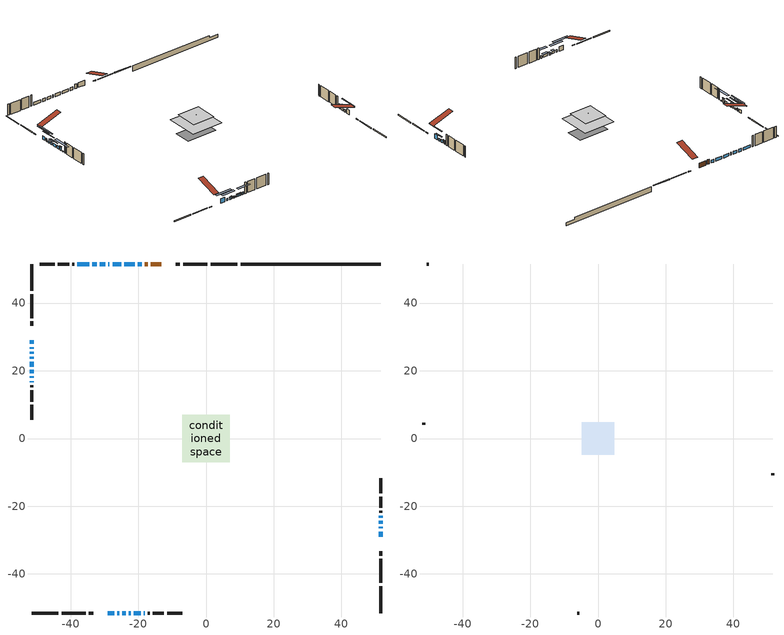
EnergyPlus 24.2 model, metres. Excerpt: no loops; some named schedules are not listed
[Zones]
conditioned space
 floor adiabatic (AdiabaticFloorConstruction): -7.01,-7.01 -7.01,7.01 7.01,7.01 7.01,-7.01 z2.75
 floor foundation (Slab1 construction): -6.62,-3.72 -6.62,3.72 6.62,3.72 6.62,-3.72 z-1.95
 wall outside (RimJoist1 construction): 9.28,51.54 1.33,51.54 / -51.54,-51.54 -43.59,-51.54 / -51.54,51.54 -51.54,43.59 / 51.54,-51.54 51.54,-43.59 z0.31:0.61
 wall outside (RimJoist2 construction): 0.4,51.54 -6.77,51.54 / -42.66,-51.54 -35.49,-51.54 / -51.54,42.66 -51.54,35.49 / 51.54,-42.66 51.54,-35.49 z0.31:0.61
 wall outside (RimJoist3 construction): -7.7,51.54 -8.91,51.54 / -34.56,-51.54 -33.35,-51.54 / -51.54,34.56 -51.54,33.35 / 51.54,-34.56 51.54,-33.35 z0.31:0.61
 wall outside (AdiabaticWallConstruction 1): -13.26,51.54 -16.25,51.54 / -17.18,51.54 -18.05,51.54 z0.31:2.34
 wall outside (AdiabaticWallConstruction): -18.98,51.54 -20.17,51.54 / -21.1,51.54 -24.11,51.54 / -25.04,51.54 -27.58,51.54 / -28.51,51.54 -28.85,51.54 / -29.78,51.54 -31.39,51.54 / -51.54,20.24 -51.54,19.31 / 51.54,-25.12 51.54,-24.27 / -32.31,51.54 -33.56,51.54 / -34.49,51.54 -38.05,51.54 z0.31:1.53; -51.54,29.01 -51.54,27.94 / -51.54,27.01 -51.54,26.5 / -51.54,18.38 -51.54,17.87 / 51.54,-23.34 51.54,-22.83 z0.31:1.73; -51.54,25.57 -51.54,25.06 z0.31:1.13; 51.54,-29.01 51.54,-27.48 / -29.01,-51.54 -27.08,-51.54 z0.31:2.22; -26.15,-51.54 -25.64,-51.54 z0.31:1.3; -24.71,-51.54 -23.74,-51.54 / -51.54,24.13 -51.54,23.62 / -51.54,22.7 -51.54,21.17 / 51.54,-26.55 51.54,-26.04 / -21.28,-51.54 -19.34,-51.54 z0.31:1.33; -22.81,-51.54 -22.2,-51.54 z0.31:0.92; -18.42,-51.54 -18.11,-51.54 z0.31:1.4; -51.54,16.94 -51.54,16.62 z0.31:0.63
 wall outside (Wall1 construction): -38.98,51.54 -39.51,51.54 / -17.18,-51.54 -16.64,-51.54 / -51.54,15.7 -51.54,15.16 / 51.54,-21.9 51.54,-21.36 z0.31:5.19
 wall outside (Wall2 construction): -40.44,51.54 -43.74,51.54 / -15.72,-51.54 -12.41,-51.54 / -51.54,14.23 -51.54,10.93 / 51.54,-20.43 51.54,-17.13 z0.31:5.19
 wall outside (Wall3 construction): -44.67,51.54 -49.13,51.54 / -11.48,-51.54 -7.03,-51.54 / -51.54,10 -51.54,5.55 / 51.54,-16.2 51.54,-11.75 z0.31:5.19
 wall foundation (FoundationWall1 construction): 10.21,51.54,-1.95 10.21,51.54,0.31 47.4,51.54,0.31 47.4,51.54,-0.64 51.54,51.54,-0.64 51.54,51.54,-1.95
 window (WindowConstruction): -18.98,51.54 -20.17,51.54 z0.31:1.53
 window (WindowConstruction 5): -51.54,29.01 -51.54,27.94 z0.31:1.73
 window (WindowConstruction 6): -51.54,27.01 -51.54,26.5 z0.31:1.73
 window (WindowConstruction 7): -51.54,25.57 -51.54,25.06 z0.31:1.12
 window (WindowConstruction 8): 51.54,-29.01 51.54,-27.48 z0.31:2.22
 window (WindowConstruction 9): -29.01,-51.54 -27.08,-51.54 z0.31:2.22
 window (WindowConstruction 10): -26.15,-51.54 -25.64,-51.54 z0.31:1.3
 window (WindowConstruction 11): -21.1,51.54 -24.11,51.54 z0.31:1.53
 window (WindowConstruction 12): -24.71,-51.54 -23.74,-51.54 z0.31:1.32
 window (WindowConstruction 13): -51.54,24.13 -51.54,23.62 z0.31:1.32
 window (WindowConstruction 14): -51.54,22.7 -51.54,21.17 z0.31:1.32
 window (WindowConstruction 15): -22.81,-51.54 -22.2,-51.54 z0.31:0.92
 window (WindowConstruction 16): 51.54,-26.55 51.54,-26.04 z0.31:1.32
 window (WindowConstruction 17): -21.27,-51.54 -19.34,-51.54 z0.31:1.32
 window (WindowConstruction 18): -25.04,51.54 -27.58,51.54 z0.31:1.53
 window (WindowConstruction 19): -28.51,51.54 -28.85,51.54 z0.31:1.53
 window (WindowConstruction 20): -29.78,51.54 -31.39,51.54 z0.31:1.53
 window (WindowConstruction 23): -51.54,20.24 -51.54,19.31 z0.31:1.53
 window (WindowConstruction 24): 51.54,-25.11 51.54,-24.27 z0.31:1.53
 window (WindowConstruction 1): -32.32,51.54 -33.56,51.54 z0.31:1.53
 window (WindowConstruction 2): -51.54,18.38 -51.54,17.87 z0.31:1.73
 window (WindowConstruction 3): 51.54,-23.34 51.54,-22.83 z0.31:1.73
 window (WindowConstruction 21): -18.42,-51.54 -18.11,-51.54 z0.31:1.4
 window (WindowConstruction 22): -51.54,16.94 -51.54,16.62 z0.31:0.63
 window (WindowConstruction 4): -34.49,51.54 -38.05,51.54 z0.31:1.53
 door (Door): -13.26,51.54 -16.25,51.54 z0.31:2.34
 door (Door 1): -17.18,51.54 -18.05,51.54 z0.31:2.34
 ceiling adiabatic (AdiabaticFloorConstruction): 7.01,-7.01 7.01,7.01 -7.01,7.01 -7.01,-7.01 z2.75
 roof outside (Roof2 construction): -0.68,0.68 -0.68,-0.68 0.68,-0.68 0.68,0.68 z5.19
attic - vented
 floor to conditioned space (Floor1 construction Reversed): -4.85,-4.85 -4.85,4.85 4.85,4.85 4.85,-4.85 z5.19
 wall outside (Wall4 construction): -50.06,51.54 -50.61,51.54 / -6.1,-51.54 -5.55,-51.54 / -51.54,4.62 -51.54,4.06 / 51.54,-10.82 51.54,-10.27 z0.31:5.19
 roof outside (Roof1 construction): -12.33,51.54,5.19 -12.33,42.08,8.34 -9.84,42.08,8.34 -9.84,51.54,5.19; -29.93,-51.54,5.19 -29.93,-42.08,8.34 -32.43,-42.08,8.34 -32.43,-51.54,5.19; -51.54,29.93,5.19 -42.08,29.93,8.34 -42.08,32.43,8.34 -51.54,32.43,5.19; 51.54,-29.93,5.19 42.08,-29.93,8.34 42.08,-32.43,8.34 51.54,-32.43,5.19
shading: -51.54,24.89 -51.54,32.06 -51.84,32.06 -51.84,24.89 z4.78; -51.54,22.84 -51.54,30.67 -51.84,30.67 -51.84,22.84 z5.39; -51.54,22.07 -51.54,28.56 -51.84,28.56 -51.84,22.07 z4.11; 51.54,-24.43 51.54,-32.06 51.84,-32.06 51.84,-24.43 z5.27; -24.37,-51.54 -31.71,-51.54 -31.71,-52.45 -24.37,-52.45 z4.92; -22.93,-51.54 -28.86,-51.54 -28.86,-52.45 -22.93,-52.45 z4.01; -23.54,-51.54 -24.91,-51.54 -24.91,-52.45 -23.54,-52.45 z1.53; -51.54,22.71 -51.54,25.04 -51.84,25.04 -51.84,22.71 z2.24; -51.54,19.8 -51.54,24.06 -51.84,24.06 -51.84,19.8 z2.69; -22,-51.54 -23.01,-51.54 -23.01,-52.45 -22,-52.45 z1.12; 51.54,-24.52 51.54,-28.07 51.84,-28.07 51.84,-24.52 z2.85; -19.14,-51.54 -21.48,-51.54 -21.48,-52.45 -19.14,-52.45 z1.53; -51.54,17.57 -51.54,18.68 -51.84,18.68 -51.84,17.57 z2.03; 51.54,-22.53 51.54,-23.64 51.84,-23.64 51.84,-22.53 z2.03; -15.4,-51.54 -21.13,-51.54 -21.13,-52.45 -15.4,-52.45 z4.11; -51.54,12.96 -51.54,20.6 -52.45,20.6 -52.45,12.96 z4.29
[Building]
Building 1: Terrain=Suburbs
[Site:Location]
London AP_ON: Latitude {deg}=43.03; Longitude {deg}=-81.15; Time Zone {hr}=-5; Elevation {m}=278; Keep Site Location Information=Yes
[Site:GroundTemperature:Shallow]
3.98693, 1.93205, 1.76749, 2.74264, 6.6573, 10.5537, 13.9317, 16.0716, 16.2534, 14.513, 11.2211, 7.44421
[Site:WaterMainsTemperature]
Calculation Method=Schedule; Temperature Schedule=mains temperature schedule
[Material] Roughness=Rough; Thermal Absorptance=0.9
Name | Thickness {m} | Conductivity {W/m-K} | Density {kg/m3} | Specific Heat {J/kg-K} | Solar Absorptance | Visible Absorptance
asphalt or fiberglass shingles | 0.00635 | 0.162714 | 1121.4 | 1465.45 | 0.4 | 0.4
ceiling loosefill ins | 0.0846667 | 0.0480833 | 16.02 | 1046.75 | 0.7 | 0.7
ceiling stud and cavity | 0.1397 | 0.112217 | 65.682 | 1177.47 | 0.7 | 0.7
concrete 4.0 in. | 0.1016 | 1.803125 | 2242.8 | 837.4 | 0.7 | 0.7
concrete 8.0 in. | 0.2032 | 1.803125 | 2242.8 | 837.4 | 0.7 | 0.7
door material | 0.04445 | 0.188738 | 512.64 | 1214.23 | 0.7 | 0.7
floor covering | 0.0127 | 0.0433444 | 54.468 | 1339.84 | 0.6 | 0.6
floor rigid ins; wall rigid ins | 0.512978 | 0.029427 | 32.04 | 1214.23 | 0.7 | 0.7
floor stud and cavity | 0.1397 | 1.75129 | 37.0049 | 1207.88 | 0.7 | 0.7
furniture material conditioned space 1 | 0.1524 | 0.115458 | 640.8 | 1214.23 | 0.6 | 0.6
gypsum board | 0.0127 | 0.160291 | 801 | 837.4 | 0.6 | 0.6
osb sheathing 0.5 in. | 0.0127 | 0.115458 | 512.64 | 1214.23 | 0.7 | 0.7
osb sheathing 0.75 in. | 0.01905 | 0.115458 | 512.64 | 1214.23 | 0.7 | 0.7
osb sheathing 2.0 in. | 0.0508 | 0.115458 | 512.64 | 1214.23 | 0.7 | 0.7
rim joist stud and cavity | 0.0508 | 0.029095 | 125.044 | 1163.47 | 0.6 | 0.6
rim joist stud and cavity 1 | 0.0508 | 0.747799 | 125.044 | 1163.47 | 0.6 | 0.6
rim joist stud and cavity 2 | 0.0508 | 0.172285 | 50.32683 | 1063.81 | 0.6 | 0.6
roof stud and cavity | 0.2032 | 0.141259 | 78.34581 | 1123.46 | 0.7 | 0.7
wall stud and cavity | 0.1397 | 0.0942262 | 139.0536 | 1170.24 | 0.7 | 0.7
wall stud and cavity 1 | 0.1397 | 0.0820459 | 139.0536 | 1170.24 | 0.7 | 0.7
wall stud and cavity 2 | 0.1397 | 0.0935595 | 139.0536 | 1170.24 | 0.7 | 0.7
wall stud and cavity 3 | 0.0889 | 6.1454 | 50.32683 | 1063.81 | 0.6 | 0.6
wall stud and cavity 4 | 0.0889 | 0.380278 | 52.3479 | 1209.89 | 0.7 | 0.7
wall stud and cavity 5 | 0.0889 | 0.391764 | 83.0341 | 1211.67 | 0.7 | 0.7
wood siding | 0.0254 | 0.102417 | 544.68 | 1172.36 | 0.4 | 0.4
wood siding 1 | 0.00254 | 0.102417 | 544.68 | 1172.36 | 0.4 | 0.4
wood siding 2; wood siding 3; wood siding 4 | 0.0254 | 0.102417 | 544.68 | 1172.36 | 0.7 | 0.7
[WindowMaterial:SimpleGlazingSystem]
Name | U-Factor {W/m2-K} | Solar Heat Gain Coefficient
WindowMaterial | 2.87364 | 0.1
WindowMaterial 1 | 2.73339 | 0.12
WindowMaterial 10 | 3.24952 | 0.38
WindowMaterial 11 | 3.27734 | 0.49
WindowMaterial 12 | 2.699889 | 0.11
WindowMaterial 13 | 3.199553 | 0.28
WindowMaterial 14 | 4.397611 | 0.49
WindowMaterial 15 | 4.849012 | 0.56
WindowMaterial 16 | 4.81665 | 0.55
WindowMaterial 2 | 2.79698 | 0.11
WindowMaterial 3 | 3.276206 | 0.48
WindowMaterial 4 | 3.26882 | 0.41
WindowMaterial 5 | 3.25406 | 0.38
WindowMaterial 6 | 3.27961 | 0.52
WindowMaterial 7 | 3.27961 | 0.53
WindowMaterial 8 | 3.26031 | 0.39
WindowMaterial 9 | 3.27223 | 0.46
[Construction]
AdiabaticFloorConstruction: floor stud and cavity, floor rigid ins, osb sheathing 0.75 in., floor covering
AdiabaticWallConstruction: wood siding 3, wall rigid ins, wall stud and cavity 4, gypsum board
AdiabaticWallConstruction 1: wood siding 4, wall rigid ins, wall stud and cavity 4, gypsum board
Door; Door 1: door material
Floor1 construction Reversed: gypsum board, ceiling stud and cavity, ceiling loosefill ins
FoundationWall1 construction: concrete 8.0 in.
furniture construction conditioned space 1: furniture material conditioned space 1
PartitionWallConstruction: gypsum board, wall stud and cavity 5, gypsum board
RimJoist1 construction: wood siding 2, osb sheathing 2.0 in., rim joist stud and cavity
RimJoist2 construction: wood siding 2, osb sheathing 2.0 in., rim joist stud and cavity 1
RimJoist3 construction: wood siding 2, rim joist stud and cavity 2
Roof1 construction: asphalt or fiberglass shingles
Roof2 construction: asphalt or fiberglass shingles, osb sheathing 0.75 in., roof stud and cavity, gypsum board
Slab1 construction: concrete 4.0 in.
Wall1 construction: wood siding, osb sheathing 0.5 in., wall stud and cavity, gypsum board
Wall2 construction: wood siding, osb sheathing 0.5 in., wall stud and cavity 1, gypsum board
Wall3 construction: wood siding, osb sheathing 0.5 in., wall stud and cavity 2, gypsum board
Wall4 construction: wood siding 1, wall stud and cavity 3
WindowConstruction; WindowConstruction 2; WindowConstruction 3: WindowMaterial
WindowConstruction 1: WindowMaterial 1
WindowConstruction 10; WindowConstruction 13; WindowConstruction 16: WindowMaterial 8
WindowConstruction 11; WindowConstruction 9: WindowMaterial 7
WindowConstruction 12: WindowMaterial 9
WindowConstruction 14; WindowConstruction 5: WindowMaterial 3
WindowConstruction 15: WindowMaterial 10
WindowConstruction 17; WindowConstruction 20: WindowMaterial 11
WindowConstruction 18: WindowMaterial 12
WindowConstruction 19; WindowConstruction 7: WindowMaterial 5
WindowConstruction 21: WindowMaterial 13
WindowConstruction 22: WindowMaterial 14
WindowConstruction 23: WindowMaterial 15
WindowConstruction 24: WindowMaterial 16
WindowConstruction 4: WindowMaterial 2
WindowConstruction 6: WindowMaterial 4
WindowConstruction 8: WindowMaterial 6
[Zone] Multiplier=1; Part of Total Floor Area=Yes
Name | Volume {m3}
attic - vented | 48.1788
conditioned space | 748.9
[Space]
Name | Zone | Volume {m3}
attic - vented 1 | attic - vented | 48.1788
conditioned space 1 | conditioned space | 748.9
[ZoneInfiltration:EffectiveLeakageArea]
infil attic - vented 1: Zone or Space=attic - vented 1; Schedule=Always On Discrete; Effective Air Leakage Area {cm2}=4110.11; Stack Coefficient=0.000558236; Wind Coefficient=1.59635e-05
[ZoneMixing]
whole house fan mix: Zone or Space=attic - vented; Schedule=Always On Continuous; Design Flow Rate Calculation Method=Flow/Zone; Design Flow Rate {m3/s}=0; Source Zone or Space=conditioned space
[SurfaceProperty:ExposedFoundationPerimeter]
Slab1: Exposed Perimeter Calculation Method=TotalExposedPerimeter; Total Exposed Perimeter {m}=41.332
[InternalMass] Zone or ZoneList=conditioned space; Space or SpaceList=conditioned space 1
Name | Construction | Surface Area {m2}
furniture mass conditioned space 1 | furniture construction conditioned space 1 | 117.96
partition wall mass | PartitionWallConstruction | 294.9
[Lights]
interior lighting: Zone or ZoneList or Space or SpaceList=conditioned space 1; Schedule=interior lighting schedule; Design Level Calculation Method=LightingLevel; Lighting Level {W}=343.2; Return Air Fraction=0; Fraction Radiant=0.6; Fraction Visible=0.2; Fraction Replaceable=1
[People]
occupants: Zone or ZoneList or Space or SpaceList=conditioned space 1; Number of People Schedule=occupants schedule; Number of People Calculation Method=People; Number of People=3; Fraction Radiant=0.314171; Sensible Heat Fraction=0.56303; Activity Level Schedule=occupants activity schedule; Carbon Dioxide Generation Rate {m3/s-W}=0; Enable ASHRAE 55 Comfort Warnings=No; Mean Radiant Temperature Calculation Type=EnclosureAveraged
[ElectricEquipment] Zone or ZoneList or Space or SpaceList=conditioned space 1; Design Level Calculation Method=EquipmentLevel
Name | Schedule | Design Level {W} | Fraction Latent | Fraction Radiant | Fraction Lost
clothes dryer | clothes dryer schedule | 140.772 | 0.015 | 0.081 | 0.85
clothes washer | clothes washer schedule | 32.1985 | 0.03 | 0.162 | 0.7
cooking range | cooking range schedule | 215.147 | 0.08 | 0.432 | 0.2
dishwasher | dishwasher schedule | 66.8632 | 0.3 | 0.18 | 0.4
fridge | fridge schedule | 72.9452 | 0 | 0.6 | 0
mech vent bath fan 0 | mech vent bath fan 0 schedule | 50.2 | 0 | 0 | 1
mech vent bath fan 1 | mech vent bath fan 1 schedule | 50.2 | 0 | 0 | 1
mech vent house fan | mech vent house fan schedule | 0 | 0 | 0 | 1
mech vent house fan cfis | mech vent house fan cfis schedule | 0 | 0 | 0 | 0
misc plug loads | misc plug loads schedule | 494.7 | 0.045 | 0.513 | 0.1
whole house fan | Always On Discrete | 0 | 0 | 0 | 1
[OtherEquipment] Zone or ZoneList or Space or SpaceList=conditioned space 1; Design Level Calculation Method=EquipmentLevel
Name | Fuel Type | Schedule | Design Level {W} | Fraction Latent | Fraction Radiant | Fraction Lost
clothes dryer 1 | Electricity | clothes dryer schedule | 0 | 0.015 | 0.081 | 0.85
cooking range 1 | Electricity | cooking range schedule | 0 | 0.08 | 0.432 | 0.2
general water use latent | None | general water use schedule | 62.594 | 1 | 0 | 0
general water use sensible | None | general water use schedule | -61.6891 | 0 | 0.6 | 0
mech vent house fan latent load | None | Always On Discrete | 0 | 1 | 0 | 0
mech vent house fan sensible load | None | Always On Discrete | 0 | 0 | 0 | 0
water heater energy adjustment1 | NaturalGas | Always On Discrete | 0.01 | 0 | 0 | 1
[ZoneInfiltration:DesignFlowRate] Zone or ZoneList or Space or SpaceList=conditioned space 1; Schedule=Always On Discrete; Design Flow Rate Calculation Method=Flow/Zone; Design Flow Rate {m3/s}=0
infil flow; natural vent flow; whole house fan flow
[Foundation:Kiva]
Foundation Kiva 1: Initial Indoor Air Temperature {C}=18; Wall Height Above Grade {m}=0.310012; Wall Depth Below Slab {m}=0.2032
[Foundation:Kiva:Settings]
Soil Conductivity {W/m-K}=0.849921; Soil Density {kg/m3}=1842.3; Soil Specific Heat {J/kg-K}=418.7; Ground Solar Absorptivity=0.9; Ground Thermal Absorptivity=0.9; Ground Surface Roughness {m}=0.03; Far-Field Width {m}=40; Deep-Ground Boundary Condition=ZeroFlux; Deep-Ground Depth {m}=40; Minimum Cell Dimension {m}=0.2; Maximum Cell Growth Coefficient=3; Simulation Timestep=Timestep
[Exterior:Lights]
exterior lighting: Schedule=exterior lighting schedule; Design Level {W}=75.6
[Schedule:Constant]
Name | Hourly Value
Always On Continuous; mech vent house fan schedule; mech vent house fan cfis schedule; Always On Discrete | 1
occupants activity schedule | 117.228
fridge schedule | 0
[Schedule:Week:Daily]
interior lighting schedule Week Rule - Jan1-Jan27: interior lighting schedule day, interior lighting schedule day, interior lighting schedule day, interior lighting schedule day, interior lighting schedule day, interior lighting schedule day, interior lighting schedule day, interior lighting schedule default day, interior lighting schedule default day, interior lighting schedule default day, interior lighting schedule default day, interior lighting schedule default day
interior lighting schedule Week Rule - Jan28-Feb3: interior lighting schedule day, interior lighting schedule day, interior lighting schedule day, interior lighting schedule day, interior lighting schedule day 1, interior lighting schedule day 1, interior lighting schedule day 1, interior lighting schedule default day, interior lighting schedule default day, interior lighting schedule default day, interior lighting schedule default day, interior lighting schedule default day
interior lighting schedule Week Rule - Feb4-Feb24: interior lighting schedule day 1, interior lighting schedule day 1, interior lighting schedule day 1, interior lighting schedule day 1, interior lighting schedule day 1, interior lighting schedule day 1, interior lighting schedule day 1, interior lighting schedule default day, interior lighting schedule default day, interior lighting schedule default day, interior lighting schedule default day, interior lighting schedule default day
interior lighting schedule Week Rule - Feb25-Mar3: interior lighting schedule day 1, interior lighting schedule day 1, interior lighting schedule day 1, interior lighting schedule day 1, interior lighting schedule day 2, interior lighting schedule day 2, interior lighting schedule day 2, interior lighting schedule default day, interior lighting schedule default day, interior lighting schedule default day, interior lighting schedule default day, interior lighting schedule default day
interior lighting schedule Week Rule - Mar4-Mar31: interior lighting schedule day 2, interior lighting schedule day 2, interior lighting schedule day 2, interior lighting schedule day 2, interior lighting schedule day 2, interior lighting schedule day 2, interior lighting schedule day 2, interior lighting schedule default day, interior lighting schedule default day, interior lighting schedule default day, interior lighting schedule default day, interior lighting schedule default day
interior lighting schedule Week Rule - Apr1-Apr28: interior lighting schedule day 3, interior lighting schedule day 3, interior lighting schedule day 3, interior lighting schedule day 3, interior lighting schedule day 3, interior lighting schedule day 3, interior lighting schedule day 3, interior lighting schedule default day, interior lighting schedule default day, interior lighting schedule default day, interior lighting schedule default day, interior lighting schedule default day
interior lighting schedule Week Rule - Apr29-May5: interior lighting schedule day 3, interior lighting schedule day 3, interior lighting schedule day 4, interior lighting schedule day 4, interior lighting schedule day 4, interior lighting schedule day 4, interior lighting schedule day 4, interior lighting schedule default day, interior lighting schedule default day, interior lighting schedule default day, interior lighting schedule default day, interior lighting schedule default day
interior lighting schedule Week Rule - May6-May26: interior lighting schedule day 4, interior lighting schedule day 4, interior lighting schedule day 4, interior lighting schedule day 4, interior lighting schedule day 4, interior lighting schedule day 4, interior lighting schedule day 4, interior lighting schedule default day, interior lighting schedule default day, interior lighting schedule default day, interior lighting schedule default day, interior lighting schedule default day
interior lighting schedule Week Rule - May27-Jun2: interior lighting schedule day 4, interior lighting schedule day 4, interior lighting schedule day 4, interior lighting schedule day 4, interior lighting schedule day 4, interior lighting schedule day 5, interior lighting schedule day 5, interior lighting schedule default day, interior lighting schedule default day, interior lighting schedule default day, interior lighting schedule default day, interior lighting schedule default day
interior lighting schedule Week Rule - Jun3-Jun30: interior lighting schedule day 5, interior lighting schedule day 5, interior lighting schedule day 5, interior lighting schedule day 5, interior lighting schedule day 5, interior lighting schedule day 5, interior lighting schedule day 5, interior lighting schedule default day, interior lighting schedule default day, interior lighting schedule default day, interior lighting schedule default day, interior lighting schedule default day
interior lighting schedule Week Rule - Jul1-Jul28: interior lighting schedule day 6, interior lighting schedule day 6, interior lighting schedule day 6, interior lighting schedule day 6, interior lighting schedule day 6, interior lighting schedule day 6, interior lighting schedule day 6, interior lighting schedule default day, interior lighting schedule default day, interior lighting schedule default day, interior lighting schedule default day, interior lighting schedule default day
interior lighting schedule Week Rule - Jul29-Aug4: interior lighting schedule day 6, interior lighting schedule day 6, interior lighting schedule day 6, interior lighting schedule day 7, interior lighting schedule day 7, interior lighting schedule day 7, interior lighting schedule day 7, interior lighting schedule default day, interior lighting schedule default day, interior lighting schedule default day, interior lighting schedule default day, interior lighting schedule default day
interior lighting schedule Week Rule - Aug5-Aug25: interior lighting schedule day 7, interior lighting schedule day 7, interior lighting schedule day 7, interior lighting schedule day 7, interior lighting schedule day 7, interior lighting schedule day 7, interior lighting schedule day 7, interior lighting schedule default day, interior lighting schedule default day, interior lighting schedule default day, interior lighting schedule default day, interior lighting schedule default day
interior lighting schedule Week Rule - Aug26-Sep1: interior lighting schedule day 7, interior lighting schedule day 7, interior lighting schedule day 7, interior lighting schedule day 7, interior lighting schedule day 7, interior lighting schedule day 7, interior lighting schedule day 8, interior lighting schedule default day, interior lighting schedule default day, interior lighting schedule default day, interior lighting schedule default day, interior lighting schedule default day
interior lighting schedule Week Rule - Sep2-Sep29: interior lighting schedule day 8, interior lighting schedule day 8, interior lighting schedule day 8, interior lighting schedule day 8, interior lighting schedule day 8, interior lighting schedule day 8, interior lighting schedule day 8, interior lighting schedule default day, interior lighting schedule default day, interior lighting schedule default day, interior lighting schedule default day, interior lighting schedule default day
interior lighting schedule Week Rule - Sep30-Oct6: interior lighting schedule day 8, interior lighting schedule day 9, interior lighting schedule day 9, interior lighting schedule day 9, interior lighting schedule day 9, interior lighting schedule day 9, interior lighting schedule day 9, interior lighting schedule default day, interior lighting schedule default day, interior lighting schedule default day, interior lighting schedule default day, interior lighting schedule default day
interior lighting schedule Week Rule - Oct7-Oct27: interior lighting schedule day 9, interior lighting schedule day 9, interior lighting schedule day 9, interior lighting schedule day 9, interior lighting schedule day 9, interior lighting schedule day 9, interior lighting schedule day 9, interior lighting schedule default day, interior lighting schedule default day, interior lighting schedule default day, interior lighting schedule default day, interior lighting schedule default day
interior lighting schedule Week Rule - Oct28-Nov3: interior lighting schedule day 9, interior lighting schedule day 9, interior lighting schedule day 9, interior lighting schedule day 9, interior lighting schedule day 10, interior lighting schedule day 10, interior lighting schedule day 10, interior lighting schedule default day, interior lighting schedule default day, interior lighting schedule default day, interior lighting schedule default day, interior lighting schedule default day
interior lighting schedule Week Rule - Nov4-Nov24: interior lighting schedule day 10, interior lighting schedule day 10, interior lighting schedule day 10, interior lighting schedule day 10, interior lighting schedule day 10, interior lighting schedule day 10, interior lighting schedule day 10, interior lighting schedule default day, interior lighting schedule default day, interior lighting schedule default day, interior lighting schedule default day, interior lighting schedule default day
interior lighting schedule Week Rule - Nov25-Dec1: interior lighting schedule day 10, interior lighting schedule day 10, interior lighting schedule day 10, interior lighting schedule day 10, interior lighting schedule day 10, interior lighting schedule day 10, interior lighting schedule day 11, interior lighting schedule default day, interior lighting schedule default day, interior lighting schedule default day, interior lighting schedule default day, interior lighting schedule default day
interior lighting schedule Week Rule - Dec2-Dec31: interior lighting schedule day 11, interior lighting schedule day 11, interior lighting schedule day 11, interior lighting schedule day 11, interior lighting schedule day 11, interior lighting schedule day 11, interior lighting schedule day 11, interior lighting schedule default day, interior lighting schedule default day, interior lighting schedule default day, interior lighting schedule default day, interior lighting schedule default day
occupants schedule Week Rule - Jan1-Dec31: occupants schedule day, occupants schedule day, occupants schedule day, occupants schedule day, occupants schedule day, occupants schedule day, occupants schedule day, occupants schedule default day, occupants schedule default day, occupants schedule default day, occupants schedule default day, occupants schedule default day
clothes dryer schedule Week Rule - Jan1-Dec31: clothes dryer schedule day, clothes dryer schedule day, clothes dryer schedule day, clothes dryer schedule day, clothes dryer schedule day, clothes dryer schedule day, clothes dryer schedule day, clothes dryer schedule default day, clothes dryer schedule default day, clothes dryer schedule default day, clothes dryer schedule default day, clothes dryer schedule default day
clothes washer schedule Week Rule - Jan1-Dec31: clothes washer schedule day, clothes washer schedule day, clothes washer schedule day, clothes washer schedule day, clothes washer schedule day, clothes washer schedule day, clothes washer schedule day, clothes washer schedule default day, clothes washer schedule default day, clothes washer schedule default day, clothes washer schedule default day, clothes washer schedule default day
cooking range schedule Week Rule - Jan1-Dec31: cooking range schedule day, cooking range schedule day, cooking range schedule day, cooking range schedule day, cooking range schedule day, cooking range schedule day, cooking range schedule day, cooking range schedule default day, cooking range schedule default day, cooking range schedule default day, cooking range schedule default day, cooking range schedule default day
dishwasher schedule Week Rule - Jan1-Dec31: dishwasher schedule day, dishwasher schedule day, dishwasher schedule day, dishwasher schedule day, dishwasher schedule day, dishwasher schedule day, dishwasher schedule day, dishwasher schedule default day, dishwasher schedule default day, dishwasher schedule default day, dishwasher schedule default day, dishwasher schedule default day
mech vent bath fan 0 schedule Week Rule - Jan1-Dec31: mech vent bath fan 0 schedule day, mech vent bath fan 0 schedule day, mech vent bath fan 0 schedule day, mech vent bath fan 0 schedule day, mech vent bath fan 0 schedule day, mech vent bath fan 0 schedule day, mech vent bath fan 0 schedule day, mech vent bath fan 0 schedule default day, mech vent bath fan 0 schedule default day, mech vent bath fan 0 schedule default day, mech vent bath fan 0 schedule default day, mech vent bath fan 0 schedule default day
mech vent bath fan 1 schedule Week Rule - Jan1-Dec31: mech vent bath fan 1 schedule day, mech vent bath fan 1 schedule day, mech vent bath fan 1 schedule day, mech vent bath fan 1 schedule day, mech vent bath fan 1 schedule day, mech vent bath fan 1 schedule day, mech vent bath fan 1 schedule day, mech vent bath fan 1 schedule default day, mech vent bath fan 1 schedule default day, mech vent bath fan 1 schedule default day, mech vent bath fan 1 schedule default day, mech vent bath fan 1 schedule default day
misc plug loads schedule Week Rule - Jan1-Dec31: misc plug loads schedule day, misc plug loads schedule day, misc plug loads schedule day, misc plug loads schedule day, misc plug loads schedule day, misc plug loads schedule day, misc plug loads schedule day, misc plug loads schedule default day, misc plug loads schedule default day, misc plug loads schedule default day, misc plug loads schedule default day, misc plug loads schedule default day
general water use schedule Week Rule - Jan1-Dec31: general water use schedule day, general water use schedule day, general water use schedule day, general water use schedule day, general water use schedule day, general water use schedule day, general water use schedule day, general water use schedule default day, general water use schedule default day, general water use schedule default day, general water use schedule default day, general water use schedule default day
exterior lighting schedule Week Rule - Jan1-Jan27: exterior lighting schedule day, exterior lighting schedule day, exterior lighting schedule day, exterior lighting schedule day, exterior lighting schedule day, exterior lighting schedule day, exterior lighting schedule day, exterior lighting schedule default day, exterior lighting schedule default day, exterior lighting schedule default day, exterior lighting schedule default day, exterior lighting schedule default day
exterior lighting schedule Week Rule - Jan28-Feb3: exterior lighting schedule day, exterior lighting schedule day, exterior lighting schedule day, exterior lighting schedule day, exterior lighting schedule day 1, exterior lighting schedule day 1, exterior lighting schedule day 1, exterior lighting schedule default day, exterior lighting schedule default day, exterior lighting schedule default day, exterior lighting schedule default day, exterior lighting schedule default day
exterior lighting schedule Week Rule - Feb4-Feb24: exterior lighting schedule day 1, exterior lighting schedule day 1, exterior lighting schedule day 1, exterior lighting schedule day 1, exterior lighting schedule day 1, exterior lighting schedule day 1, exterior lighting schedule day 1, exterior lighting schedule default day, exterior lighting schedule default day, exterior lighting schedule default day, exterior lighting schedule default day, exterior lighting schedule default day
exterior lighting schedule Week Rule - Feb25-Mar3: exterior lighting schedule day 1, exterior lighting schedule day 1, exterior lighting schedule day 1, exterior lighting schedule day 1, exterior lighting schedule day 2, exterior lighting schedule day 2, exterior lighting schedule day 2, exterior lighting schedule default day, exterior lighting schedule default day, exterior lighting schedule default day, exterior lighting schedule default day, exterior lighting schedule default day
exterior lighting schedule Week Rule - Mar4-Mar31: exterior lighting schedule day 2, exterior lighting schedule day 2, exterior lighting schedule day 2, exterior lighting schedule day 2, exterior lighting schedule day 2, exterior lighting schedule day 2, exterior lighting schedule day 2, exterior lighting schedule default day, exterior lighting schedule default day, exterior lighting schedule default day, exterior lighting schedule default day, exterior lighting schedule default day
exterior lighting schedule Week Rule - Apr1-Apr28: exterior lighting schedule day 3, exterior lighting schedule day 3, exterior lighting schedule day 3, exterior lighting schedule day 3, exterior lighting schedule day 3, exterior lighting schedule day 3, exterior lighting schedule day 3, exterior lighting schedule default day, exterior lighting schedule default day, exterior lighting schedule default day, exterior lighting schedule default day, exterior lighting schedule default day
exterior lighting schedule Week Rule - Apr29-May5: exterior lighting schedule day 3, exterior lighting schedule day 3, exterior lighting schedule day 4, exterior lighting schedule day 4, exterior lighting schedule day 4, exterior lighting schedule day 4, exterior lighting schedule day 4, exterior lighting schedule default day, exterior lighting schedule default day, exterior lighting schedule default day, exterior lighting schedule default day, exterior lighting schedule default day
[Schedule:Year]
interior lighting schedule: interior lighting schedule Week Rule - Jan1-Jan27, 1, 1, 1, 27, interior lighting schedule Week Rule - Jan28-Feb3, 1, 28, 2, 3, interior lighting schedule Week Rule - Feb4-Feb24, 2, 4, 2, 24, interior lighting schedule Week Rule - Feb25-Mar3, 2, 25, 3, 3, interior lighting schedule Week Rule - Mar4-Mar31, 3, 4, 3, 31, interior lighting schedule Week Rule - Apr1-Apr28, 4, 1, 4, 28, interior lighting schedule Week Rule - Apr29-May5, 4, 29, 5, 5, interior lighting schedule Week Rule - May6-May26, 5, 6, 5, 26, interior lighting schedule Week Rule - May27-Jun2, 5, 27, 6, 2, interior lighting schedule Week Rule - Jun3-Jun30, 6, 3, 6, 30, interior lighting schedule Week Rule - Jul1-Jul28, 7, 1, 7, 28, interior lighting schedule Week Rule - Jul29-Aug4, 7, 29, 8, 4, interior lighting schedule Week Rule - Aug5-Aug25, 8, 5, 8, 25, interior lighting schedule Week Rule - Aug26-Sep1, 8, 26, 9, 1, interior lighting schedule Week Rule - Sep2-Sep29, 9, 2, 9, 29, interior lighting schedule Week Rule - Sep30-Oct6, 9, 30, 10, 6, interior lighting schedule Week Rule - Oct7-Oct27, 10, 7, 10, 27, interior lighting schedule Week Rule - Oct28-Nov3, 10, 28, 11, 3, interior lighting schedule Week Rule - Nov4-Nov24, 11, 4, 11, 24, interior lighting schedule Week Rule - Nov25-Dec1, 11, 25, 12, 1, interior lighting schedule Week Rule - Dec2-Dec31, 12, 2, 12, 31
occupants schedule: occupants schedule Week Rule - Jan1-Dec31, 1, 1, 12, 31
clothes dryer schedule: clothes dryer schedule Week Rule - Jan1-Dec31, 1, 1, 12, 31
clothes washer schedule: clothes washer schedule Week Rule - Jan1-Dec31, 1, 1, 12, 31
cooking range schedule: cooking range schedule Week Rule - Jan1-Dec31, 1, 1, 12, 31
dishwasher schedule: dishwasher schedule Week Rule - Jan1-Dec31, 1, 1, 12, 31
mech vent bath fan 0 schedule: mech vent bath fan 0 schedule Week Rule - Jan1-Dec31, 1, 1, 12, 31
mech vent bath fan 1 schedule: mech vent bath fan 1 schedule Week Rule - Jan1-Dec31, 1, 1, 12, 31
misc plug loads schedule: misc plug loads schedule Week Rule - Jan1-Dec31, 1, 1, 12, 31
general water use schedule: general water use schedule Week Rule - Jan1-Dec31, 1, 1, 12, 31
exterior lighting schedule: exterior lighting schedule Week Rule - Jan1-Jan27, 1, 1, 1, 27, exterior lighting schedule Week Rule - Jan28-Feb3, 1, 28, 2, 3, exterior lighting schedule Week Rule - Feb4-Feb24, 2, 4, 2, 24, exterior lighting schedule Week Rule - Feb25-Mar3, 2, 25, 3, 3, exterior lighting schedule Week Rule - Mar4-Mar31, 3, 4, 3, 31, exterior lighting schedule Week Rule - Apr1-Apr28, 4, 1, 4, 28, exterior lighting schedule Week Rule - Apr29-May5, 4, 29, 5, 5, exterior lighting schedule Week Rule - May6-May26, 5, 6, 5, 26, exterior lighting schedule Week Rule - May27-Jun2, 5, 27, 6, 2, exterior lighting schedule Week Rule - Jun3-Jun30, 6, 3, 6, 30, exterior lighting schedule Week Rule - Jul1-Jul28, 7, 1, 7, 28, exterior lighting schedule Week Rule - Jul29-Aug4, 7, 29, 8, 4, exterior lighting schedule Week Rule - Aug5-Aug25, 8, 5, 8, 25, exterior lighting schedule Week Rule - Aug26-Sep1, 8, 26, 9, 1, exterior lighting schedule Week Rule - Sep2-Sep29, 9, 2, 9, 29, exterior lighting schedule Week Rule - Sep30-Oct6, 9, 30, 10, 6, exterior lighting schedule Week Rule - Oct7-Oct27, 10, 7, 10, 27, exterior lighting schedule Week Rule - Oct28-Nov3, 10, 28, 11, 3, exterior lighting schedule Week Rule - Nov4-Nov24, 11, 4, 11, 24, exterior lighting schedule Week Rule - Nov25-Dec1, 11, 25, 12, 1, exterior lighting schedule Week Rule - Dec2-Dec31, 12, 2, 12, 31
[Schedule:Compact]
mains temperature schedule: Through: 01/01, For: AllDays, Until: 24:00, 7.96722, Through: 01/02, For: AllDays, Until: 24:00, 7.89722, Through: 01/03, For: AllDays, Until: 24:00, 7.82778, Through: 01/04, For: AllDays, Until: 24:00, 7.76, Through: 01/05, For: AllDays, Until: 24:00, 7.69333, Through: 01/06, For: AllDays, Until: 24:00, 7.62778, Through: 01/07, For: AllDays, Until: 24:00, 7.56389, Through: 01/08, For: AllDays, Until: 24:00, 7.50167, Through: 01/09, For: AllDays, Until: 24:00, 7.44056, Through: 01/10, For: AllDays, Until: 24:00, 7.38056, Through: 01/11, For: AllDays, Until: 24:00, 7.32222, Through: 01/12, For: AllDays, Until: 24:00, 7.26556, Through: 01/13, For: AllDays, Until: 24:00, 7.21, Through: 01/14, For: AllDays, Until: 24:00, 7.15556, Through: 01/15, For: AllDays, Until: 24:00, 7.10333, Through: 01/16, For: AllDays, Until: 24:00, 7.05222, Through: 01/17, For: AllDays, Until: 24:00, 7.00278, Through: 01/18, For: AllDays, Until: 24:00, 6.955, Through: 01/19, For: AllDays, Until: 24:00, 6.90833, Through: 01/20, For: AllDays, Until: 24:00, 6.86389, Through: 01/21, For: AllDays, Until: 24:00, 6.82056, Through: 01/22, For: AllDays, Until: 24:00, 6.77889, Through: 01/23, For: AllDays, Until: 24:00, 6.73889, Through: 01/24, For: AllDays, Until: 24:00, 6.7, Through: 01/25, For: AllDays, Until: 24:00, 6.66333, Through: 01/26, For: AllDays, Until: 24:00, 6.62833, Through: 01/27, For: AllDays, Until: 24:00, 6.59444, Through: 01/28, For: AllDays, Until: 24:00, 6.56278, Through: 01/29, For: AllDays, Until: 24:00, 6.53222, Through: 01/30, For: AllDays, Until: 24:00, 6.50389, Through: 01/31, For: AllDays, Until: 24:00, 6.47722, Through: 02/01, For: AllDays, Until: 24:00, 6.45167, Through: 02/02, For: AllDays, Until: 24:00, 6.42833, Through: 02/03, For: AllDays, Until: 24:00, 6.40667, Through: 02/04, For: AllDays, Until: 24:00, 6.38611, Through: 02/05, For: AllDays, Until: 24:00, 6.36778, Through: 02/06, For: AllDays, Until: 24:00, 6.35111, Through: 02/07, For: AllDays, Until: 24:00, 6.33611, Through: 02/08, For: AllDays, Until: 24:00, 6.32333, Through: 02/09, For: AllDays, Until: 24:00, 6.31167, Through: 02/10, For: AllDays, Until: 24:00, 6.30222, Through: 02/11, For: AllDays, Until: 24:00, 6.29389, Through: 02/12, For: AllDays, Until: 24:00, 6.28778, Through: 02/13, For: AllDays, Until: 24:00, 6.28333, Through: 02/14, For: AllDays, Until: 24:00, 6.28056, Through: 02/15, For: AllDays, Until: 24:00, 6.27944, Through: 02/16, For: AllDays, Until: 24:00, 6.28, Through: 02/17, For: AllDays, Until: 24:00, 6.28278, Through: 02/18, For: AllDays, Until: 24:00, 6.28722, Through: 02/19, For: AllDays, Until: 24:00, 6.29278, Through: 02/20, For: AllDays, Until: 24:00, 6.30056, Through: 02/21, For: AllDays, Until: 24:00, 6.31, Through: 02/22, For: AllDays, Until: 24:00, 6.32111, Through: 02/23, For: AllDays, Until: 24:00, 6.33444, Through: 02/24, For: AllDays, Until: 24:00, 6.34889, Through: 02/25, For: AllDays, Until: 24:00, 6.36556, Through: 02/26, For: AllDays, Until: 24:00, 6.38333, Through: 02/27, For: AllDays, Until: 24:00, 6.40333, Through: 02/28, For: AllDays, Until: 24:00, 6.425, Through: 03/01, For: AllDays, Until: 24:00, 6.44833, Through: 03/02, For: AllDays, Until: 24:00, 6.47278, Through: 03/03, For: AllDays, Until: 24:00, 6.49944, Through: 03/04, For: AllDays, Until: 24:00, 6.52778, Through: 03/05, For: AllDays, Until: 24:00, 6.55778, Through: 03/06, For: AllDays, Until: 24:00, 6.58944, Through: 03/07, For: AllDays, Until: 24:00, 6.62278, Through: 03/08, For: AllDays, Until: 24:00, 6.65778, Through: 03/09, For: AllDays, Until: 24:00, 6.69444, Through: 03/10, For: AllDays, Until: 24:00, 6.73278, Through: 03/11, For: AllDays, Until: 24:00, 6.77278, Through: 03/12, For: AllDays, Until: 24:00, 6.81389, Through: 03/13, For: AllDays, Until: 24:00, 6.85722, Through: 03/14, For: AllDays, Until: 24:00, 6.90167, Through: 03/15, For: AllDays, Until: 24:00, 6.94778, Through: 03/16, For: AllDays, Until: 24:00, 6.99556, Through: 03/17, For: AllDays, Until: 24:00, 7.045, Through: 03/18, For: AllDays, Until: 24:00, 7.09556, Through: 03/19, For: AllDays, Until: 24:00, 7.14778, Through: 03/20, For: AllDays, Until: 24:00, 7.20167, Through: 03/21, For: AllDays, Until: 24:00, 7.25667, Through: 03/22, For: AllDays, Until: 24:00, 7.31333, Through: 03/23, For: AllDays, Until: 24:00, 7.37167, Through: 03/24, For: AllDays, Until: 24:00, 7.43111, Through: 03/25, For: AllDays, Until: 24:00, 7.49222, Through: 03/26, For: AllDays, Until: 24:00, 7.55444, Through: 03/27, For: AllDays, Until: 24:00, 7.61833, Through: 03/28, For: AllDays, Until: 24:00, 7.68333, Through: 03/29, For: AllDays, Until: 24:00, 7.74944, Through: 03/30, For: AllDays, Until: 24:00, 7.81722, Through: 03/31, For: AllDays, Until: 24:00, 7.88667, Through: 04/01, For: AllDays, Until: 24:00, 7.95667, Through: 04/02, For: AllDays, Until: 24:00, 8.02833, Through: 04/03, For: AllDays, Until: 24:00, 8.10111, Through: 04/04, For: AllDays, Until: 24:00, 8.175, Through: 04/05, For: AllDays, Until: 24:00, 8.25, Through: 04/06, For: AllDays, Until: 24:00, 8.32667, Through: 04/07, For: AllDays, Until: 24:00, 8.40389, Through: 04/08, For: AllDays, Until: 24:00, 8.48278, Through: 04/09, For: AllDays, Until: 24:00, 8.56222, Through: 04/10, For: AllDays, Until: 24:00, 8.64278, Through: 04/11, For: AllDays, Until: 24:00, 8.725, Through: 04/12, For: AllDays, Until: 24:00, 8.80778, Through: 04/13, For: AllDays, Until: 24:00, 8.89167, Through: 04/14, For: AllDays, Until: 24:00, 8.97611, Through: 04/15, For: AllDays, Until: 24:00, 9.06167, Through: 04/16, For: AllDays, Until: 24:00, 9.14833, Through: 04/17, For: AllDays, Until: 24:00, 9.23611, Through: 04/18, For: AllDays, Until: 24:00, 9.32444, Through: 04/19, For: AllDays, Until: 24:00, 9.41389, Through: 04/20, For: AllDays, Until: 24:00, 9.50389, Through: 04/21, For: AllDays, Until: 24:00, 9.595, Through: 04/22, For: AllDays, Until: 24:00, 9.68667, Through: 04/23, For: AllDays, Until: 24:00, 9.77889, Through: 04/24, For: AllDays, Until: 24:00, 9.87222, Through: 04/25, For: AllDays, Until: 24:00, 9.96556, Through: 04/26, For: AllDays, Until: 24:00, 10.06, Through: 04/27, For: AllDays, Until: 24:00, 10.1556, Through: 04/28, For: AllDays, Until: 24:00, 10.2511, Through: 04/29, For: AllDays, Until: 24:00, 10.3472, Through: 04/30, For: AllDays, Until: 24:00, 10.4439, Through: 05/01, For: AllDays, Until: 24:00, 10.5411, Through: 05/02, For: AllDays, Until: 24:00, 10.6389, Through: 05/03, For: AllDays, Until: 24:00, 10.7372, Through: 05/04, For: AllDays, Until: 24:00, 10.8361, Through: 05/05, For: AllDays, Until: 24:00, 10.935, Through: 05/06, For: AllDays, Until: 24:00, 11.0344, Through: 05/07, For: AllDays, Until: 24:00, 11.1344, Through: 05/08, For: AllDays, Until: 24:00, 11.2344, Through: 05/09, For: AllDays, Until: 24:00, 11.335, Through: 05/10, For: AllDays, Until: 24:00, 11.4356, Through: 05/11, For: AllDays, Until: 24:00, 11.5361, Through: 05/12, For: AllDays, Until: 24:00, 11.6372, Through: 05/13, For: AllDays, Until: 24:00, 11.7383, Through: 05/14, For: AllDays, Until: 24:00, 11.84, Through: 05/15, For: AllDays, Until: 24:00, 11.9411, Through: 05/16, For: AllDays, Until: 24:00, 12.0428, Through: 05/17, For: AllDays, Until: 24:00, 12.1444, Through: 05/18, For: AllDays, Until: 24:00, 12.2456, Through: 05/19, For: AllDays, Until: 24:00, 12.3472, Through: 05/20, For: AllDays, Until: 24:00, 12.4489, Through: 05/21, For: AllDays, Until: 24:00, 12.55, Through: 05/22, For: AllDays, Until: 24:00, 12.6517, Through: 05/23, For: AllDays, Until: 24:00, 12.7528, Through: 05/24, For: AllDays, Until: 24:00, 12.8533, Through: 05/25, For: AllDays, Until: 24:00, 12.9544, Through: 05/26, For: AllDays, Until: 24:00, 13.055, Through: 05/27, For: AllDays, Until: 24:00, 13.155, Through: 05/28, For: AllDays, Until: 24:00, 13.255, Through: 05/29, For: AllDays, Until: 24:00, 13.355, Through: 05/30, For: AllDays, Until: 24:00, 13.4539, Through: 05/31, For: AllDays, Until: 24:00, 13.5533, Through: 06/01, For: AllDays, Until: 24:00, 13.6517, Through: 06/02, For: AllDays, Until: 24:00, 13.75, Through: 06/03, For: AllDays, Until: 24:00, 13.8472, Through: 06/04, For: AllDays, Until: 24:00, 13.9444, Through: 06/05, For: AllDays, Until: 24:00, 14.0411, Through: 06/06, For: AllDays, Until: 24:00, 14.1372, Through: 06/07, For: AllDays, Until: 24:00, 14.2328, Through: 06/08, For: AllDays, Until: 24:00, 14.3278, Through: 06/09, For: AllDays, Until: 24:00, 14.4217, Through: 06/10, For: AllDays, Until: 24:00, 14.5156, Through: 06/11, For: AllDays, Until: 24:00, 14.6083, Through: 06/12, For: AllDays, Until: 24:00, 14.7006, Through: 06/13, For: AllDays, Until: 24:00, 14.7922, Through: 06/14, For: AllDays, Until: 24:00, 14.8828, Through: 06/15, For: AllDays, Until: 24:00, 14.9728, Through: 06/16, For: AllDays, Until: 24:00, 15.0617, Through: 06/17, For: AllDays, Until: 24:00, 15.15, Through: 06/18, For: AllDays, Until: 24:00, 15.2372, Through: 06/19, For: AllDays, Until: 24:00, 15.3233, Through: 06/20, For: AllDays, Until: 24:00, 15.4089, Through: 06/21, For: AllDays, Until: 24:00, 15.4933, Through: 06/22, For: AllDays, Until: 24:00, 15.5772, Through: 06/23, For: AllDays, Until: 24:00, 15.6594, Through: 06/24, For: AllDays, Until: 24:00, 15.7411, Through: 06/25, For: AllDays, Until: 24:00, 15.8217, Through: 06/26, For: AllDays, Until: 24:00, 15.9006, Through: 06/27, For: AllDays, Until: 24:00, 15.9789, Through: 06/28, For: AllDays, Until: 24:00, 16.0561, Through: 06/29, For: AllDays, Until: 24:00, 16.1322, Through: 06/30, For: AllDays, Until: 24:00, 16.2072, Through: 07/01, For: AllDays, Until: 24:00, 16.2806, Through: 07/02, For: AllDays, Until: 24:00, 16.3528, Through: 07/03, For: AllDays, Until: 24:00, 16.4244, Through: 07/04, For: AllDays, Until: 24:00, 16.4939, Through: 07/05, For: AllDays, Until: 24:00, 16.5628, Through: 07/06, For: AllDays, Until: 24:00, 16.63, Through: 07/07, For: AllDays, Until: 24:00, 16.6961, Through: 07/08, For: AllDays, Until: 24:00, 16.7606, Through: 07/09, For: AllDays, Until: 24:00, 16.8239, Through: 07/10, For: AllDays, Until: 24:00, 16.8861, Through: 07/11, For: AllDays, Until: 24:00, 16.9467, Through: 07/12, For: AllDays, Until: 24:00, 17.0056, Through: 07/13, For: AllDays, Until: 24:00, 17.0633, Through: 07/14, For: AllDays, Until: 24:00, 17.12, Through: 07/15, For: AllDays, Until: 24:00, 17.1744, Through: 07/16, For: AllDays, Until: 24:00, 17.2278, Through: 07/17, For: AllDays, Until: 24:00, 17.28, Through: 07/18, For: AllDays, Until: 24:00, 17.33, Through: 07/19, For: AllDays, Until: 24:00, 17.3789, Through: 07/20, For: AllDays, Until: 24:00, 17.4261, Through: 07/21, For: AllDays, Until: 24:00, 17.4717, Through: 07/22, For: AllDays, Until: 24:00, 17.5161, Through: 07/23, For: AllDays, Until: 24:00, 17.5583, Through: 07/24, For: AllDays, Until: 24:00, 17.5994, Through: 07/25, For: AllDays, Until: 24:00, 17.6389, Through: 07/26, For: AllDays, Until: 24:00, 17.6767, Through: 07/27, For: AllDays, Until: 24:00, 17.7128, Through: 07/28, For: AllDays, Until: 24:00, 17.7472, Through: 07/29, For: AllDays, Until: 24:00, 17.78, Through: 07/30, For: AllDays, Until: 24:00, 17.8111, Through: 07/31, For: AllDays, Until: 24:00, 17.8406, Through: 08/01, For: AllDays, Until: 24:00, 17.8683, Through: 08/02, For: AllDays, Until: 24:00, 17.8944, Through: 08/03, For: AllDays, Until: 24:00, 17.9189, Through: 08/04, For: AllDays, Until: 24:00, 17.9417, Through: 08/05, For: AllDays, Until: 24:00, 17.9628, Through: 08/06, For: AllDays, Until: 24:00, 17.9822, Through: 08/07, For: AllDays, Until: 24:00, 18, Through: 08/08, For: AllDays, Until: 24:00, 18.0156, Through: 08/09, For: AllDays, Until: 24:00, 18.03, Through: 08/10, For: AllDays, Until: 24:00, 18.0422, Through: 08/11, For: AllDays, Until: 24:00, 18.0533, Through: 08/12, For: AllDays, Until: 24:00, 18.0622, Through: 08/13, For: AllDays, Until: 24:00, 18.0694, Through: 08/14, For: AllDays, Until: 24:00, 18.0744, Through: 08/15, For: AllDays, Until: 24:00, 18.0783, Through: 08/16, For: AllDays, Until: 24:00, 18.0806, Through: 08/17, For: AllDays, Until: 24:00, 18.0806, Through: 08/18, For: AllDays, Until: 24:00, 18.0789, Through: 08/19, For: AllDays, Until: 24:00, 18.0761, Through: 08/20, For: AllDays, Until: 24:00, 18.0711, Through: 08/21, For: AllDays, Until: 24:00, 18.0639, Through: 08/22, For: AllDays, Until: 24:00, 18.0556, Through: 08/23, For: AllDays, Until: 24:00, 18.0456, Through: 08/24, For: AllDays, Until: 24:00, 18.0333, Through: 08/25, For: AllDays, Until: 24:00, 18.0194, Through: 08/26, For: AllDays, Until: 24:00, 18.0044, Through: 08/27, For: AllDays, Until: 24:00, 17.9872, Through: 08/28, For: AllDays, Until: 24:00, 17.9683, Through: 08/29, For: AllDays, Until: 24:00, 17.9478, Through: 08/30, For: AllDays, Until: 24:00, 17.9256, Through: 08/31, For: AllDays, Until: 24:00, 17.9011, Through: 09/01, For: AllDays, Until: 24:00, 17.8756, Through: 09/02, For: AllDays, Until: 24:00, 17.8483, Through: 09/03, For: AllDays, Until: 24:00, 17.8189, Through: 09/04, For: AllDays, Until: 24:00, 17.7883, Through: 09/05, For: AllDays, Until: 24:00, 17.7561, Through: 09/06, For: AllDays, Until: 24:00, 17.7222, Through: 09/07, For: AllDays, Until: 24:00, 17.6861, Through: 09/08, For: AllDays, Until: 24:00, 17.6489, Through: 09/09, For: AllDays, Until: 24:00, 17.61, Through: 09/10, For: AllDays, Until: 24:00, 17.5694, Through: 09/11, For: AllDays, Until: 24:00, 17.5272, Through: 09/12, For: AllDays, Until: 24:00, 17.4833, Through: 09/13, For: AllDays, Until: 24:00, 17.4383, Through: 09/14, For: AllDays, Until: 24:00, 17.3917, Through: 09/15, For: AllDays, Until: 24:00, 17.3433, Through: 09/16, For: AllDays, Until: 24:00, 17.2933, Through: 09/17, For: AllDays, Until: 24:00, 17.2417, Through: 09/18, For: AllDays, Until: 24:00, 17.1889, Through: 09/19, For: AllDays, Until: 24:00, 17.1344, Through: 09/20, For: AllDays, Until: 24:00, 17.0783, Through: 09/21, For: AllDays, Until: 24:00, 17.0211, Through: 09/22, For: AllDays, Until: 24:00, 16.9622, Through: 09/23, For: AllDays, Until: 24:00, 16.9022, Through: 09/24, For: AllDays, Until: 24:00, 16.8406, Through: 09/25, For: AllDays, Until: 24:00, 16.7778, Through: 09/26, For: AllDays, Until: 24:00, 16.7133, Through: 09/27, For: AllDays, Until: 24:00, 16.6478, Through: 09/28, For: AllDays, Until: 24:00, 16.5806, Through: 09/29, For: AllDays, Until: 24:00, 16.5122, Through: 09/30, For: AllDays, Until: 24:00, 16.4428, Through: 10/01, For: AllDays, Until: 24:00, 16.3717, Through: 10/02, For: AllDays, Until: 24:00, 16.3, Through: 10/03, For: AllDays, Until: 24:00, 16.2267, Through: 10/04, For: AllDays, Until: 24:00, 16.1522, Through: 10/05, For: AllDays, Until: 24:00, 16.0761, Through: 10/06, For: AllDays, Until: 24:00, 15.9994, Through: 10/07, For: AllDays, Until: 24:00, 15.9217, Through: 10/08, For: AllDays, Until: 24:00, 15.8422, Through: 10/09, For: AllDays, Until: 24:00, 15.7622, Through: 10/10, For: AllDays, Until: 24:00, 15.6811, Through: 10/11, For: AllDays, Until: 24:00, 15.5989, Through: 10/12, For: AllDays, Until: 24:00, 15.5156, Through: 10/13, For: AllDays, Until: 24:00, 15.4311, Through: 10/14, For: AllDays, Until: 24:00, 15.3461, Through: 10/15, For: AllDays, Until: 24:00, 15.26, Through: 10/16, For: AllDays, Until: 24:00, 15.1728, Through: 10/17, For: AllDays, Until: 24:00, 15.085, Through: 10/18, For: AllDays, Until: 24:00, 14.9961, Through: 10/19, For: AllDays, Until: 24:00, 14.9067, Through: 10/20, For: AllDays, Until: 24:00, 14.8161, Through: 10/21, For: AllDays, Until: 24:00, 14.725, Through: 10/22, For: AllDays, Until: 24:00, 14.6328, Through: 10/23, For: AllDays, Until: 24:00, 14.54, Through: 10/24, For: AllDays, Until: 24:00, 14.4467, Through: 10/25, For: AllDays, Until: 24:00, 14.3528, Through: 10/26, For: AllDays, Until: 24:00, 14.2578, Through: 10/27, For: AllDays, Until: 24:00, 14.1622, Through: 10/28, For: AllDays, Until: 24:00, 14.0667, Through: 10/29, For: AllDays, Until: 24:00, 13.97, Through: 10/30, For: AllDays, Until: 24:00, 13.8728, Through: 10/31, For: AllDays, Until: 24:00, 13.7756, Through: 11/01, For: AllDays, Until: 24:00, 13.6778, Through: 11/02, For: AllDays, Until: 24:00, 13.5789, Through: 11/03, For: AllDays, Until: 24:00, 13.48, Through: 11/04, For: AllDays, Until: 24:00, 13.3811, Through: 11/05, For: AllDays, Until: 24:00, 13.2817, Through: 11/06, For: AllDays, Until: 24:00, 13.1817, Through: 11/07, For: AllDays, Until: 24:00, 13.0811, Through: 11/08, For: AllDays, Until: 24:00, 12.9806, Through: 11/09, For: AllDays, Until: 24:00, 12.88, Through: 11/10, For: AllDays, Until: 24:00, 12.7789, Through: 11/11, For: AllDays, Until: 24:00, 12.6778, Through: 11/12, For: AllDays, Until: 24:00, 12.5767, Through: 11/13, For: AllDays, Until: 24:00, 12.4756, Through: 11/14, For: AllDays, Until: 24:00, 12.3739, Through: 11/15, For: AllDays, Until: 24:00, 12.2722, Through: 11/16, For: AllDays, Until: 24:00, 12.1711, Through: 11/17, For: AllDays, Until: 24:00, 12.0694, Through: 11/18, For: AllDays, Until: 24:00, 11.9678, Through: 11/19, For: AllDays, Until: 24:00, 11.8667, Through: 11/20, For: AllDays, Until: 24:00, 11.765, Through: 11/21, For: AllDays, Until: 24:00, 11.6639, Through: 11/22, For: AllDays, Until: 24:00, 11.5628, Through: 11/23, For: AllDays, Until: 24:00, 11.4617, Through: 11/24, For: AllDays, Until: 24:00, 11.3611, Through: 11/25, For: AllDays, Until: 24:00, 11.2606, Through: 11/26, For: AllDays, Until: 24:00, 11.1606, Through: 11/27, For: AllDays, Until: 24:00, 11.0606, Through: 11/28, For: AllDays, Until: 24:00, 10.9611, Through: 11/29, For: AllDays, Until: 24:00, 10.8622, Through: 11/30, For: AllDays, Until: 24:00, 10.7633, Through: 12/01, For: AllDays, Until: 24:00, 10.665, Through: 12/02, For: AllDays, Until: 24:00, 10.5672, Through: 12/03, For: AllDays, Until: 24:00, 10.4694, Through: 12/04, For: AllDays, Until: 24:00, 10.3728, Through: 12/05, For: AllDays, Until: 24:00, 10.2761, Through: 12/06, For: AllDays, Until: 24:00, 10.1806, Through: 12/07, For: AllDays, Until: 24:00, 10.085, Through: 12/08, For: AllDays, Until: 24:00, 9.99056, Through: 12/09, For: AllDays, Until: 24:00, 9.89667, Through: 12/10, For: AllDays, Until: 24:00, 9.80333, Through: 12/11, For: AllDays, Until: 24:00, 9.71056, Through: 12/12, For: AllDays, Until: 24:00, 9.61889, Through: 12/13, For: AllDays, Until: 24:00, 9.52778, Through: 12/14, For: AllDays, Until: 24:00, 9.43778, Through: 12/15, For: AllDays, Until: 24:00, 9.34778, Through: 12/16, For: AllDays, Until: 24:00, 9.25944, Through: 12/17, For: AllDays, Until: 24:00, 9.17167, Through: 12/18, For: AllDays, Until: 24:00, 9.08444, Through: 12/19, For: AllDays, Until: 24:00, 8.99889, Through: 12/20, For: AllDays, Until: 24:00, 8.91389, Through: 12/21, For: AllDays, Until: 24:00, 8.82944, Through: 12/22, For: AllDays, Until: 24:00, 8.74667, Through: 12/23, For: AllDays, Until: 24:00, 8.66444, Through: 12/24, For: AllDays, Until: 24:00, 8.58333, Through: 12/25, For: AllDays, Until: 24:00, 8.50333, Through: 12/26, For: AllDays, Until: 24:00, 8.42444, Through: 12/27, For: AllDays, Until: 24:00, 8.34667, Through: 12/28, For: AllDays, Until: 24:00, 8.27, Through: 12/29, For: AllDays, Until: 24:00, 8.19444, Through: 12/30, For: AllDays, Until: 24:00, 8.12056, Through: 12/31, For: AllDays, Until: 24:00, 8.04722
